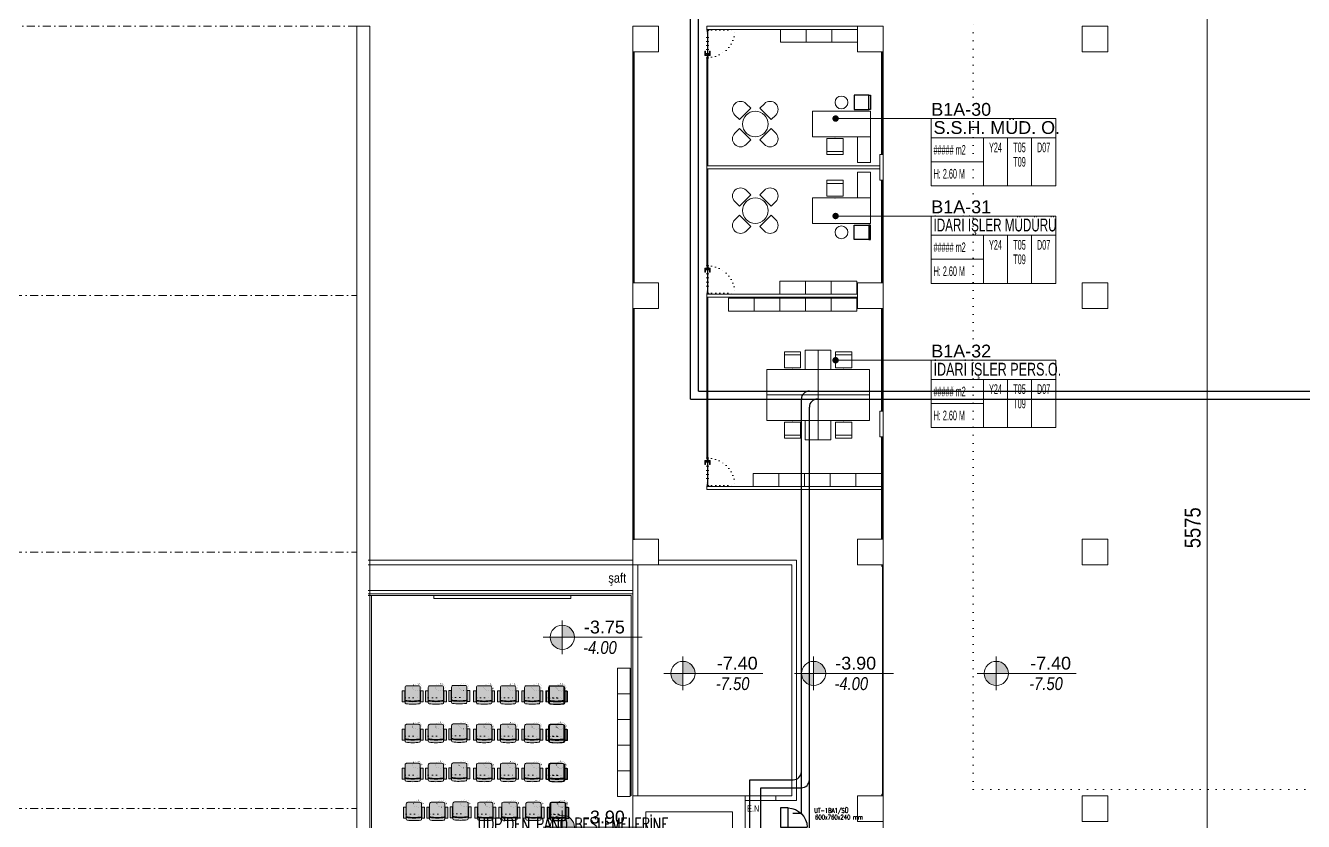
# Model space of a CAD drawing. Header units: metres. Extents: x -17822 to 152406, y -4219 to 19791.
# Drawn here: x 82967 to 86950, y 3200 to 5682 of the extents above; entities that cross this region are included whole.
import ezdxf
from ezdxf.enums import TextEntityAlignment as Align

# ---------------------------------------------------------------- set-up
doc = ezdxf.new("R2010")
doc.units = ezdxf.units.M
doc.header["$LTSCALE"] = 100
doc.header["$MEASUREMENT"] = 0
for name, pattern in [('DASHDOT', [1, 0.5, -0.25, 0, -0.25]), ('DASHDOT2', [0.5, 0.25, -0.125, 0, -0.125]), ('DOT2', [0.125, 0, -0.125]), ('DOT5', [0.75, 0, -0.75])]:
    doc.linetypes.add(name, pattern=pattern)
doc.layers.get('0').update_dxf_attribs({"color": 9, "lineweight": 9})
for name, color, linetype, lineweight in [('0 @ 1', 9, 'Continuous', 9), ('00', 9, 'Continuous', 9), ('01', 9, 'Continuous', 9), ('05', 9, 'Continuous', 9), ('05S', 9, 'Continuous', 9), ('06C', 9, 'Continuous', 9), ('06D', 9, 'Continuous', 9), ('07K', 9, 'Continuous', 9), ('10', 9, 'Continuous', 9), ('11', 9, 'Continuous', 9), ('15', 9, 'Continuous', 9), ('20', 9, 'DOT2', 9), ('21', 9, 'Continuous', 9), ('21_mahal200', 9, 'Continuous', 9), ('24', 9, 'DASHDOT2', 9), ('25', 9, 'Continuous', 9), ('E-AYDINLATMA VE PRİZ PANOSU', 7, 'Continuous', 30), ('E-KABLO', 7, 'Continuous', 30), ('E-UPS PANOSU', 7, 'Continuous', 30), ('E-YAZI', 7, 'Continuous', 30)]:
    doc.layers.add(name, color=color, linetype=linetype, lineweight=lineweight)
doc.styles.add('Arial', font='arial.ttf', dxfattribs={"height": 2.5})
doc.styles.add('E-YAZI', font='txttw.shx')
doc.styles.add('MuuM_TEXT-ITALIC', font='ARIALNI.TTF')
doc.styles.add('MuuM_TEXT-STANDART', font='ARIALN.TTF')
doc.dimstyles.new('MuuM_DIM200', dxfattribs={"dimscale": 20, "dimtxt": 2, "dimasz": 1, "dimexe": 1, "dimexo": 1, "dimgap": 1, "dimtad": 1, "dimdec": 1, "dimrnd": 0.5, "dimdsep": 46, "dimtxsty": 'MuuM_TEXT-STANDART', "dimblk": 'ARCHTICK', "dimcen": 0, "dimdle": 0.15, "dimclrd": 256, "dimclre": 256, "dimclrt": 256, "dimadec": 0, "dimazin": 0, "dimtfac": 5, "dimtdec": 1, "dimtix": 1, "dimtmove": 2, "dimatfit": 3, "dimldrblk": 'DOT', "dimfxl": 3, "dimfxlon": 1, "dimtolj": 1, "dimlwd": -1, "dimlwe": -1, "dimarcsym": 0})
pattern_1 = [(225, (-604.72494, -2171.82614), (-0.0883883476, 0.0883883476), []), (135, (-604.72494, -2171.82614), (0.0883883476, 0.0883883476), [])]

# ---------------------------------------------------------------- blocks, each defined once
blk = doc.blocks.new('E-600X240')
at = {"layer": 'E-UPS PANOSU', "color": 3}
blk.add_line((-30, 24), (-30, 84), dxfattribs=at)
at = {"layer": 'E-UPS PANOSU', "color": 4}
blk.add_lwpolyline([(-30, 24), (30, 24), (30, 0), (-30, 0)], close=True, dxfattribs=at)
at = {"layer": 'E-UPS PANOSU', "color": 3}
blk.add_arc((-33.6, 20.4), 63.7, 3.2638, 86.7362, dxfattribs=at)
blk = doc.blocks.new('p-kolon_80x80')
blk.add_lwpolyline([(-40, -40), (40, -40), (40, 40), (-40, 40)], close=True)
blk = doc.blocks.new('1.Bod.Ara.Sitatik Elk')
at = {"layer": '01'}
blk.add_lwpolyline([(40, -8750), (0, -8750), (0, -2950), (40, -2950), (40, -8710), (40, -8710)], close=True, dxfattribs=at)
blk.add_lwpolyline([(900, -5950), (900, -5950), (900, -5950), (900, -5400), (1170, -5400), (1170, -5950), (1170, -5950), (1170, -5950), (1210, -5950), (1210, -5350), (860, -5350), (860, -5950), (900, -5950)], dxfattribs=at)
for p in [(900, -2990), (1600, -2990), (2300, -2990), (900, -3790), (1600, -3790), (2300, -3790), (900, -4590), (1600, -4590), (2300, -4590), (1600, -5390), (2300, -5390)]:
    blk.add_blockref('p-kolon_80x80', p, dxfattribs=at)
blk = doc.blocks.new('prf-10x10')
blk.add_lwpolyline([(-5, -5), (5, -5), (5, 5), (-5, 5)], close=True)
at = {"color": 255}
blk.add_solid([(-5, -5), (5, -5), (-5, 5), (5, 5)], dxfattribs=at)
at = {"layer": '10'}
blk.add_point((0, 0), dxfattribs=at)
blk = doc.blocks.new('p-dog-ser-315')
at = {"layer": '06D'}
for points in [[(-5, 315), (-5, 0)], [(0, 315), (0, 0)]]:
    blk.add_lwpolyline(points, dxfattribs=at)
at = {"layer": '15'}
blk.add_lwpolyline([(-2.5, 315), (-2.5, 0)], dxfattribs=at)
at = {"layer": '10', "xscale": -0.5, "yscale": 0.5, "rotation": 270}
for p in [(-2.5, 317.5), (-2.5, 160), (-2.5, 2.5)]:
    blk.add_blockref('prf-10x10', p, dxfattribs=at)
blk = doc.blocks.new('_ArchTick')
at = {"color": 0, "linetype": 'ByBlock', "const_width": 0.15}
blk.add_lwpolyline([(-0.5, -0.5), (0.5, 0.5)], dxfattribs=at)
blk = doc.blocks.new('_Dot')
at = {"color": 0, "linetype": 'ByBlock', "lineweight": -2}
blk.add_line((-0.5, 0), (-1, 0), dxfattribs=at)
at = {"color": 0, "linetype": 'ByBlock', "const_width": 0.5}
blk.add_lwpolyline([(-0.25, 0, 1), (0.25, 0, 1)], format="xyb", close=True, dxfattribs=at)
blk = doc.blocks.new('0_roomno2')
blk.add_lwpolyline([(19.38, -10.5), (0, -10.5), (0, 0), (19.38, 0)], close=True)
for points in [[(0, -3), (19.38, -3)], [(8.12, -3), (8.12, -10.5)], [(11.88, -3), (11.88, -10.5)], [(15.62, -3), (15.62, -10.5)], [(0, -6.75), (8.12, -6.75)]]:
    blk.add_lwpolyline(points)
at = {"style": 'MuuM_TEXT-STANDART', "width": 0.6}
blk.add_text('H:', height=1.5, dxfattribs=at).set_placement((0.35, -8.61), align=Align.MIDDLE_LEFT)
at = {"style": 'Arial'}
blk.add_attdef('ODANO', (0, 1.17), '', height=2, dxfattribs=at)
blk.add_attdef('MEKANADI', text='', height=2, dxfattribs=at).set_placement((0.35, -3), align=Align.BOTTOM_LEFT)
at = {"style": 'MuuM_TEXT-STANDART', "width": 0.6}
for tag, p in [('YER01', (10, -4.5)), ('TAVAN01', (13.75, -4.5)), ('DUVAR01', (17.5, -4.5)), ('YER02', (10, -6.75)), ('TAVAN02', (13.75, -6.75)), ('DUVAR02', (17.5, -6.75)), ('YER03', (10, -9)), ('TAVAN03', (13.75, -9)), ('DUVAR03', (17.5, -9))]:
    blk.add_attdef(tag, text='', height=1.5, dxfattribs=at).set_placement(p, align=Align.MIDDLE_CENTER)
for tag, p in [('M2', (0.35, -4.88)), ('TEMIZTAVANYUKSEKLIGI', (1.8, -8.61))]:
    blk.add_attdef(tag, text='', height=1.5, dxfattribs=at).set_placement(p, align=Align.MIDDLE_LEFT)
blk = doc.blocks.new('m-vw-sandalye-02')
at = {"lineweight": -3, "ltscale": 0.5}
for points in [[(-22.5, 0), (-22.5, -5), (22.5, -5), (22.5, 0)], [(-22.5, -5), (22.5, -5), (22.5, -50), (-22.5, -50)]]:
    blk.add_lwpolyline(points, close=True, dxfattribs=at)
blk = doc.blocks.new('p-sandalye-03')
for points in [[(-5, -25.1), (-5, 24.9), (-55, 24.9), (-55, -25.1), (-5, -25.1)], [(-55, 24.9), (-45, 24.9), (-45, -25.1), (-55, -25.1)]]:
    blk.add_lwpolyline(points)
blk.add_point((0, -0.1))
blk = doc.blocks.new('p-ofis modülü-02-s')
blk.add_lwpolyline([(-182, -2), (-102, -2), (-102, -182), (-182, -182)], close=True)
blk.add_lwpolyline([(-102, -2), (-102, -42), (-22, -42), (-22, -2), (-102, -2)])
at = {"xscale": -0.9999999999999998, "rotation": 359.9999999981877}
blk.add_blockref('p-sandalye-03', (-102, -112), dxfattribs=at)
blk = doc.blocks.new('gr-p-birim')
blk.add_lwpolyline([(-0.5, -0.5), (0.5, -0.5), (0.5, 0.5), (-0.5, 0.5)], close=True)
blk = doc.blocks.new('p-sandalye-01')
blk.add_lwpolyline([(-5, -25), (-5, -25), (-25, -25, -1), (-25, 25), (-5, 25), (-5, 25)], format="xyb", close=True)
blk.add_point((0, 0.1))
blk = doc.blocks.new('p-masa-yuvarlak-4lü')
blk.add_circle((0.1, 0.1), 39.9)
at = {"rotation": 270}
blk.add_blockref('p-sandalye-01', (0, 40), dxfattribs=at)
blk.add_blockref('p-sandalye-01', (-40, 0))
at = {"xscale": -1}
blk.add_blockref('p-sandalye-01', (40, 0), dxfattribs=at)
at = {"xscale": -1, "rotation": 270}
blk.add_blockref('p-sandalye-01', (0, -40), dxfattribs=at)
blk = doc.blocks.new('p-sehpa')
at = {"layer": '05'}
blk.add_circle((0, 0), 20, dxfattribs=at)
blk = doc.blocks.new('*D424')
at = {"layer": '25', "transparency": 16777216}
for p, q in [((2705.9, -2240), (2630, -2240)), ((2650, -7818), (2650, -2237)), ((2705.9, -7815), (2630, -7815))]:
    blk.add_line(p, q, dxfattribs=at)
at = {"layer": '25', "transparency": 16777216, "xscale": 20, "yscale": 20, "zscale": 20}
for p, rotation in [((2650, -2240), 90), ((2650, -7815), 270)]:
    blk.add_blockref('_ArchTick', p, dxfattribs=dict(at, rotation=rotation))
at = {"layer": '25', "transparency": 16777216, "insert": (2604.5, -4514.1), "char_height": 50, "attachment_point": 5, "rotation": 90, "style": 'MuuM_TEXT-STANDART'}
blk.add_mtext('\\A1;5575', dxfattribs=at)
blk = doc.blocks.new('0_elevationtarget-p-bk')
h = blk.add_hatch(color=250)
h.paths.add_polyline_path([(1.88, 0, 0.414214), (0, 1.88), (0, 0)])
h.paths.add_polyline_path([(0, 0), (-1.88, 0, 0.414214), (0, -1.88)])
blk.add_line((0, -2.62), (0, 2.62))
blk.add_lwpolyline([(12.45, 0), (-3, 0)])
blk.add_circle((0, 0), 1.88)
at = {"style": 'Arial'}
blk.add_attdef('BITMISKOT', text='', height=2, dxfattribs=at).set_placement((4.5, 0), align=Align.BOTTOM_LEFT)
at = {"style": 'MuuM_TEXT-ITALIC'}
blk.add_attdef('FINISHINGFLOORLEVEL', text='', height=2, dxfattribs=at).set_placement((4.5, -0.59), align=Align.TOP_LEFT)
blk = doc.blocks.new('m-calisma unitesi 02')
at = {"ltscale": 0.5}
blk.add_lwpolyline([(-160, 140), (-160, 80), (-120, 80), (-120, 140)], close=True, dxfattribs=at)
blk.add_lwpolyline([(0, 80), (0, 0), (-160, 0), (-160, 80)], close=True)
at = {"linetype": 'DOT5'}
blk.add_lwpolyline([(-160, 80), (-160, 80)], dxfattribs=at)
at = {"rotation": 270}
blk.add_blockref('p-sandalye-03', (-80, 80), dxfattribs=at)
blk = doc.blocks.new('g-kapı kolu-p')
at = {"layer": '05S'}
h = blk.add_hatch(color=256, dxfattribs=at)
h.paths.add_polyline_path([(-1, 8.2), (11.8, 8.2), (11.8, 6.3), (0.9, 6.3), (0.9, 2.4), (-1, 2.4)])
h.paths.add_polyline_path([(-2.7, 2.4), (2.7, 2.4), (2.7, 1.5), (-2.7, 1.5)])
h.paths.add_polyline_path([(-5, 1.5), (5, 1.5), (5, 0.5), (-5, 0.5)])
h.paths.add_polyline_path([(-5, -0.5), (5, -0.5), (5, -1.5), (-5, -1.5)])
h.paths.add_polyline_path([(-2.7, -1.5), (2.7, -1.5), (2.7, -2.4), (-2.7, -2.4)])
h.paths.add_polyline_path([(-1, -2.4), (0.9, -2.4), (0.9, -6.3), (11.8, -6.3), (11.8, -8.2), (-1, -8.2)])
for points in [[(-5, 0.5), (5, 0.5), (5, 1.5), (-5, 1.5)], [(-2.7, 1.5), (2.7, 1.5), (2.7, 2.4), (-2.7, 2.4)], [(-5, -1.5), (5, -1.5), (5, -0.5), (-5, -0.5)], [(-2.7, -1.5), (2.7, -1.5), (2.7, -2.4), (-2.7, -2.4)]]:
    blk.add_lwpolyline(points, close=True)
for points in [[(11.8, 8.2), (-1, 8.2), (-1, 2.4), (0.9, 2.4), (0.9, 6.3), (11.8, 6.3), (11.8, 8.2)], [(11.8, -8.2), (-1, -8.2), (-1, -2.4), (0.9, -2.4), (0.9, -6.3), (11.8, -6.3), (11.8, -8.2)]]:
    blk.add_lwpolyline(points)
blk = doc.blocks.new('k-cambölme-kapı-p')
at = {"layer": '10'}
h = blk.add_hatch(dxfattribs=at)
h.set_pattern_fill('NET', color=256, angle=135, style=0)
h.set_pattern_definition([(135, (3753.7029, 560.85184), (-0.0883883476, -0.0883883476), []), (225, (3753.7029, 560.85184), (0.0883883476, -0.0883883476), [])])
h.paths.add_polyline_path([(2.1, -0.1), (2.1, 0), (2.1, 0), (2, 0.1), (2, 0.1), (2, 0.1), (2, 0.1), (2, -0.3), (1.9, -0.3), (1.9, -0.4), (1.9, -0.5), (1.7, -0.5), (1.8, -0.3), (1.7, -0.3), (1.5, -0.5), (1.4, -0.5), (1.6, -0.3), (1.6, -0.3), (1.5, -0.3), (1.3, -0.4), (1.3, -0.4), (1.3, -0.5), (1.3, -0.5), (1.3, -0.6), (1.3, -0.3), (1.3, -0.3), (1.2, -0.3), (1.2, -0.5), (1.2, -0.6), (1.2, -0.6), (1.3, -0.6), (3.5, -0.6), (3.5, -0.6), (3.4, -0.4), (3.4, -0.3), (3.4, -0.2), (3.4, -0.2), (3.4, -0.2), (2.7, -0.2), (2.7, -0.2), (2.9, -0.2, -1), (2.9, -0.2)])
h.paths.add_polyline_path([(2, -0.2), (2.1, -0.2), (2.1, -0.2), (2.1, -0.2), (2.1, -0.3), (2.9, -0.3), (2.9, -0.3), (2.6, -0.3), (2.5, -0.3), (2.5, -0.3), (2.5, -0.3), (2.5, -0.3), (2.5, -0.3), (2.4, -0.3), (2.4, -0.3), (2.1, -0.3), (2, -0.1), (2, -0.1), (2, -0.1)], flags=16)
h.paths.add_polyline_path([(2.4, -0.3), (2.5, -0.5), (2.1, -0.5), (2.1, -0.3)], flags=16)
h.paths.add_polyline_path([(2.6, -0.3), (2.9, -0.3), (2.9, -0.3), (3.3, -0.3, 0.166992), (3.3, -0.5), (2.7, -0.5), (2.6, -0.4)], flags=16)
h.paths.add_polyline_path([(3, -0.2), (3, -0.2), (3.3, -0.2, 0.10606), (3.3, -0.3), (3, -0.3)], flags=16)
h = blk.add_hatch(dxfattribs=at)
h.set_pattern_fill('NET', color=256, angle=135, style=0)
h.set_pattern_definition([(45, (474.94443, 2280.71206), (0.0883883476, -0.0883883476), []), (315, (474.94443, 2280.71206), (-0.0883883476, -0.0883883476), [])])
h.paths.add_polyline_path([(87.3, -0.2), (87.3, -0.2), (87.1, -0.2, 1), (87.1, -0.2), (87.9, -0.2), (87.9, 0), (87.9, 0), (88, 0.1), (88, 0.1), (88, 0.1), (88, -0.3), (88.1, -0.3), (88.1, -0.4), (88.1, -0.5), (88.3, -0.5), (88.2, -0.3), (88.3, -0.3), (88.5, -0.5), (88.6, -0.5), (88.4, -0.3), (88.4, -0.3), (88.5, -0.3), (88.7, -0.4), (88.7, -0.4), (88.7, -0.5), (88.7, -0.5), (88.7, -0.6), (88.7, -0.3), (88.7, -0.3), (88.8, -0.3), (88.8, -0.5), (88.8, -0.6), (88.8, -0.6), (88.7, -0.6), (86.5, -0.6), (86.5, -0.6), (86.6, -0.4), (86.6, -0.3), (86.6, -0.2), (86.6, -0.2), (86.6, -0.2)])
h.paths.add_polyline_path([(87.3, -0.5), (87.4, -0.4), (87.4, -0.3), (87.1, -0.3), (87.1, -0.3), (87, -0.3), (87, -0.3), (87, -0.2), (87, -0.2), (86.7, -0.2, -0.292264), (86.7, -0.5)], flags=16)
h.paths.add_polyline_path([(87.5, -0.5), (87.6, -0.5), (87.5, -0.4)], flags=16)
h.paths.add_polyline_path([(87.6, -0.4), (87.7, -0.5), (87.9, -0.5), (87.9, -0.3), (87.6, -0.3)], flags=16)
h.paths.add_polyline_path([(87.6, -0.5), (87.7, -0.6), (87.7, -0.5)], flags=16)
for points in [[(2, -0.3), (2, 2.1), (2.1, 2.1), (2.1, 2.3, 0.414214), (1.9, 2.4), (0.1, 2.4, 0.414214), (0, 2.4), (0, -2.4, 0.414214), (0.1, -2.4), (2.1, -2.4), (2.1, -2.3), (2.1, -2.2), (2.1, -2.2), (2.1, -2.2), (2.1, -2.2), (2.1, -2.2), (2.1, -0.9)], [(88, -0.3), (88, 2.1), (87.9, 2.1), (87.9, 2.3, -0.414214), (88.1, 2.4), (89.9, 2.4, -0.414214), (90, 2.4), (90, -2.4, -0.414214), (89.9, -2.4), (87.9, -2.4), (87.9, -2.3), (87.9, -2.2), (87.9, -2.2), (87.9, -2.2), (87.9, -2.2), (87.9, -2.2), (87.9, -0.9)], [(1.5, -0.3), (1.3, -0.4), (1.3, -0.4), (1.3, -0.5), (1.3, -0.5), (1.3, -0.6), (1.3, -0.3), (1.3, -0.3), (1.2, -0.3), (1.2, -0.5), (1.2, -0.6), (1.2, -0.6), (1.3, -0.6), (3.5, -0.6), (3.5, -0.6), (3.4, -0.4), (3.4, -0.3), (3.4, -0.2), (3.4, -0.2), (3.4, -0.2), (2.7, -0.2), (2.7, -0.2), (2.9, -0.2, -1), (2.9, -0.2, -1)], [(88.5, -0.3), (88.7, -0.4), (88.7, -0.4), (88.7, -0.5), (88.7, -0.5), (88.7, -0.6), (88.7, -0.3), (88.7, -0.3), (88.8, -0.3), (88.8, -0.5), (88.8, -0.6), (88.8, -0.6), (88.7, -0.6), (86.5, -0.6), (86.5, -0.6), (86.6, -0.4), (86.6, -0.3), (86.6, -0.2), (86.6, -0.2), (86.6, -0.2), (87.3, -0.2), (87.3, -0.2), (87.1, -0.2, 1), (87.1, -0.2, 1)], [(86.7, -0.5), (87.3, -0.5), (87.4, -0.4), (87.4, -0.3), (87.1, -0.3), (87.1, -0.3), (87, -0.3), (87, -0.3), (87, -0.2), (87, -0.2), (86.7, -0.2, 1)]]:
    blk.add_lwpolyline(points, format="xyb", dxfattribs=at)
at = {"layer": '10', "linetype": 'DASHDOT', "ltscale": 0.05}
for points in [[(3.2, 3.6), (0.2, 3.6)], [(1.7, 2.1), (1.7, 4.9)], [(6.1, 1.4), (6.1, -0.5)]]:
    blk.add_lwpolyline(points, dxfattribs=at)
at = {"layer": '10'}
for points in [[(1.8, 2.3), (0.2, 2.3), (0.2, 2), (0.4, 2), (0.4, 1.9), (0.2, 1.9), (0.2, 1.2), (0.4, 1.2), (0.4, -0.4), (0.2, -0.4), (0.2, -1.2), (0.4, -1.2), (0.4, -1.4), (0.2, -1.4), (0.2, -2.2), (1.8, -2.2), (1.8, -1.7), (1.6, -1.7), (1.6, -1.6), (1.8, -1.6), (1.8, -1.4), (1.6, -1.4), (1.6, -1.2), (1.7, -1.2), (1.7, -0.8), (1.1, -0.8), (1.1, -0.1), (1.5, -0.1), (1.5, 1.9), (1.6, 2), (1.8, 2), (1.8, 2.3)], [(0.7, 3.6), (0.7, 2.4)], [(0.7, 2.3), (0.7, -0.2), (1.1, -0.2)], [(1.1, 2.4), (1.1, 2.9)], [(1.1, -0.1), (1.1, 2.3)], [(1.5, 1.9), (1.1, 1.9)], [(1.2, 1.9), (1.2, -0.1)], [(2.9, -0.2), (2.1, -0.1), (2.1, 0), (2.1, 0), (2, 0.1), (2, 0.1), (2, 0.1), (2, 0.1)], [(3.8, 0.9), (2.6, 3.2)], [(4.1, 1.3), (2.7, 4)], [(8.1, 0.9), (8.1, 1.3), (4.1, 1.3)], [(5.3, 0.9), (5.3, -0.2)], [(5.5, 1.3), (5.8, 1), (5.8, 0.9)], [(5.6, 0.9), (5.6, -0.2)], [(6.8, 1.3), (6.5, 1), (6.5, 0.9)], [(6.7, 0.9), (6.7, -0.2)], [(7, 0.9), (7, -0.2)], [(87.1, -0.2), (87.9, -0.2), (87.9, 0), (87.9, 0), (88, 0.1), (88, 0.1), (88, 0.1)], [(88.2, 2.3), (89.8, 2.3), (89.8, 2), (89.6, 2), (89.6, 1.9), (89.8, 1.9), (89.8, 1.2), (89.6, 1.2), (89.6, -0.4), (89.8, -0.4), (89.8, -1.2), (89.6, -1.2), (89.6, -1.4), (89.8, -1.4), (89.8, -2.2), (88.2, -2.2), (88.2, -1.7), (88.4, -1.7), (88.4, -1.6), (88.2, -1.6), (88.2, -1.4), (88.4, -1.4), (88.4, -1.2), (88.3, -1.2), (88.3, -0.8), (88.9, -0.8), (88.9, -0.1), (88.5, -0.1), (88.5, 1.9), (88.4, 2), (88.2, 2), (88.2, 2.3)], [(2.1, -0.9), (3.6, -0.9), (3.6, -0.6), (1.2, -0.6), (1.2, -0.3), (2, -0.3)], [(1.6, -0.3), (1.6, -0.3), (1.4, -0.5), (1.5, -0.5), (1.7, -0.3)], [(1.8, -0.3), (1.7, -0.5), (1.9, -0.5), (1.9, -0.4), (1.9, -0.3)], [(3.3, -0.5), (2.7, -0.5), (2.6, -0.4), (2.6, -0.3), (2.9, -0.3), (2.9, -0.3)], [(3.3, -0.3), (3.3, -0.3), (2.9, -0.3)], [(3, -0.3), (3, -0.2), (3, -0.2), (3.3, -0.2)], [(3, -0.3), (3.3, -0.3), (3.3, -0.3)], [(4.1, -0.2), (4.1, -0.5), (8.1, -0.5)], [(8.1, -0.5), (8.1, -0.2)], [(87.9, -0.9), (86.4, -0.9), (86.4, -0.6), (88.8, -0.6), (88.8, -0.3), (88, -0.3)], [(87.6, -0.5), (87.5, -0.4), (87.5, -0.5), (87.6, -0.5)], [(88.2, -0.3), (88.3, -0.5), (88.1, -0.5), (88.1, -0.4), (88.1, -0.3)], [(88.4, -0.3), (88.4, -0.3), (88.6, -0.5), (88.5, -0.5), (88.3, -0.3)]]:
    blk.add_lwpolyline(points, dxfattribs=at)
for points in [[(2, -0.1), (2, -0.1), (2, -0.2), (2.1, -0.2), (2.1, -0.2), (2.1, -0.2), (2.1, -0.3), (2.9, -0.3), (2.9, -0.3), (2.6, -0.3), (2.5, -0.3), (2.5, -0.3), (2.5, -0.3), (2.5, -0.3), (2.5, -0.3), (2.4, -0.3), (2.4, -0.3), (2.1, -0.3), (2, -0.1)], [(2.1, -0.5), (2.1, -0.3), (2.4, -0.3), (2.5, -0.5), (2.5, -0.5)], [(87.9, -0.5), (87.9, -0.3), (87.6, -0.3), (87.6, -0.4), (87.7, -0.5)], [(87.6, -0.5), (87.7, -0.5), (87.7, -0.6)]]:
    blk.add_lwpolyline(points, close=True, dxfattribs=at)
blk.add_circle((1.7, 3.7), 1.02, dxfattribs=at)
for centre, start, end in [((3.6, -0.4), 148.8979, 173.1144), ((3.6, -0.4), 176.143, 214.0649), ((86.4, -0.4), 325.9351, 31.1021)]:
    blk.add_arc(centre, 0.322, start, end, dxfattribs=at)
at = {"layer": '15', "linetype": 'DOT2'}
blk.add_lwpolyline([(2.5, 0.4), (2.5, 85.4)], dxfattribs=at)
at = {"layer": '15'}
blk.add_lwpolyline([(2.6, 0.9), (87.4, 0.9), (87.5, 0.8), (87.5, -0.1), (87.4, -0.2), (2.6, -0.2), (2.6, -0.2), (2.5, -0.1), (2.5, 0.8), (2.6, 0.9)], dxfattribs=at)
at = {"layer": '15', "linetype": 'DOT2'}
blk.add_arc((2.5, 0.4), 85, 0, 90, dxfattribs=at)
at = {"layer": '20'}
for p, q in [((87.9, 2.4), (2.1, 2.4)), ((87.9, 2.1), (2.1, 2.1)), ((87.9, -2.2), (2.1, -2.2)), ((87.9, -2.4), (2.1, -2.4))]:
    blk.add_line(p, q, dxfattribs=at)
at = {"layer": '06C', "xscale": -1}
blk.add_blockref('g-kapı kolu-p', (79.6, 0.4), dxfattribs=at)
blk = doc.blocks.new('p-strahle-alüminyumdoğramaprofili')
at = {"layer": '10'}
h = blk.add_hatch(dxfattribs=at)
h.set_pattern_fill('NET', color=256, angle=315, style=0)
h.set_pattern_definition(pattern_1)
h.paths.add_polyline_path([(-4.6, 2.6), (-4.7, 2.6), (-4.7, 2.8), (-4.7, 2.8), (-4.7, 2.8), (-4.7, 2.9), (-5, 2.9), (-5, 2.8), (-4.9, 2.8), (-5, 2.6), (-5.1, 2.7), (-5.2, 2.3), (-5.1, 2.3), (-5.1, 2.3), (-5, 2.5, 0.2599), (-4.9, 2.3), (-4.7, 2.3, 0.382682)])
h.paths.add_polyline_path([(-4.9, 2.5), (-4.7, 2.5, -2.16717)], flags=16)
h = blk.add_hatch(dxfattribs=at)
h.set_pattern_fill('NET', color=256, angle=315, style=0)
h.set_pattern_definition(pattern_1)
h.paths.add_polyline_path([(-4.6, 0.9), (-4.7, 0.9), (-4.7, 0.8), (-4.7, 0.7), (-4.7, 0.7), (-4.7, 0.6), (-5, 0.6), (-5, 0.7), (-4.9, 0.7), (-5, 0.9), (-5.1, 0.9), (-5.2, 1.2), (-5.1, 1.2), (-5.1, 1.2), (-5, 1, -0.2599), (-4.9, 1.2), (-4.7, 1.2, -0.382682)])
h.paths.add_polyline_path([(-4.9, 1), (-4.7, 1, 2.16717)], flags=16)
h = blk.add_hatch(dxfattribs=at)
h.set_pattern_fill('NET', color=256, angle=315, style=0)
h.set_pattern_definition([(225, (-608.45214, -2173.53612), (-0.0883883476, 0.0883883476), []), (135, (-608.45214, -2173.53612), (0.0883883476, 0.0883883476), [])])
h.paths.add_polyline_path([(-3.5, 2.3), (-3.5, 2.6), (-4.5, 2.6), (-4.5, 2.3)])
h = blk.add_hatch(dxfattribs=at)
h.set_pattern_fill('NET', color=256, angle=315, style=0)
h.set_pattern_definition([(225, (-608.45214, -2180.04526), (-0.0883883476, 0.0883883476), []), (135, (-608.45214, -2180.04526), (0.0883883476, 0.0883883476), [])])
h.paths.add_polyline_path([(-3.5, 0.9), (-3.5, 1.2), (-4.5, 1.2), (-4.5, 0.9)])
h = blk.add_hatch(dxfattribs=at)
h.set_pattern_fill('NET', color=256, angle=315, style=0)
h.set_pattern_definition([(225, (-629.50454, -2177.58922), (-0.0883883476, 0.0883883476), []), (135, (-629.50454, -2177.58922), (0.0883883476, 0.0883883476), [])])
h.paths.add_polyline_path([(0, 0.7), (0, 1.7), (-0.2, 1.7), (-0.2, 0.7)])
for points in [[(-5.1, 2.7), (-5.2, 2.3)], [(-5.1, 0.9), (-5.2, 1.2)], [(-4.9, 3.6), (-4.9, 3.2), (-4.6, 3.2), (-4.6, 2.9), (-4.5, 2.9), (-4.6, 2.6), (-4.7, 2.6), (-4.7, 2.8), (-4.7, 2.8), (-4.7, 2.8), (-4.7, 3), (-5, 3), (-5, 2.8), (-4.9, 2.8), (-5, 2.6), (-5.1, 2.7), (-5.1, 3.8), (-0.1, 3.8)], [(-5, 2.5), (-5.1, 2.3), (-5.1, 2.3)], [(-5, 1), (-5.1, 1.2), (-5.1, 1.2)], [(-4.7, 2.9), (-5, 2.9)], [(-4.7, 0.6), (-5, 0.6)], [(-2.8, 0.2), (-2.7, 0.2), (-2.7, 0), (-4.9, 0), (-4.9, 0.2), (-4.6, 0.2), (-4.6, 0.7), (-2.7, 0.7)], [(-4.5, 2.9), (-4.5, 2.9), (-4.5, 2.3)], [(-4.5, 0.9), (-4.5, 0.9), (-4.5, 1.3)], [(-3.5, 2.3), (-3.5, 2.6)], [(-3.5, 1.3), (-3.5, 0.9)], [(-2.1, 0.9), (-2.1, 2.6)], [(-0.2, 0.7), (0, 0.7), (0, 1.7)], [(-0.2, 1.7), (0, 1.7)]]:
    blk.add_lwpolyline(points, dxfattribs=at)
for points in [[(-0.2, 2.7), (-0.2, 2.2), (0, 2.2), (0, 2.1), (-0.2, 2.1), (-0.2, 0.4), (0, 0.4), (0, 0), (-0.1, 0), (-0.1, -0.2), (-5.1, -0.2), (-5.1, 0.9), (-5, 0.9), (-4.9, 0.7), (-5, 0.7), (-5, 0.3), (-4.7, 0.3), (-4.7, 0.9), (-4.6, 0.9), (-4.5, 0.9), (-1.3, 0.9), (-1.2, 1.2), (-0.9, 1.2), (-0.9, 0.6), (-0.6, 0.6), (-0.6, 2.7)], [(-2, 0.8), (-1.4, 0.8), (-1.4, 0.1), (-1.3, 0), (-1.3, 0), (-2.1, 0), (-2.1, 0.1), (-2, 0.2)]]:
    blk.add_lwpolyline(points, close=True, dxfattribs=at)
for points in [[(-0.6, 3.3), (-0.6, 3.6), (-4.9, 3.6), (-4.9, 3.6, 0.561743), (-5, 3.7, 0.595966), (-4.9, 3.6, -2.204878)], [(-4.7, 2.5), (-4.9, 2.5, 1)], [(-4.7, 1), (-4.9, 1, -1)], [(-4.6, 2.9), (-4.5, 3.4, -0.833203), (-4.2, 3.4, -0.447088)], [(-4.5, 2.6), (-1.2, 2.6, -0.414214), (-0.9, 2.2), (-0.9, 1.2)], [(-4.2, 3.4), (-4.2, 3, 0.414214), (-4.1, 2.9), (-0.8, 2.9), (-0.8, 3.6)], [(-2.7, 0.7), (-2.7, 0.3), (-2.8, 0.3, 1), (-2.8, 0.2, -1)], [(-0.1, 3.8), (-0.1, 3.6), (-0.5, 3.6), (-0.5, 3.1, -1), (-0.7, 3.1)], [(-0.7, 3.1, -0.305404), (-0.6, 3.3, -5.773092)]]:
    blk.add_lwpolyline(points, format="xyb", dxfattribs=at)
for centre, radius, start, end in [((-4.7, 2.5), 0.253, 168.6676, 234.1258), ((-4.7, 1.1), 0.253, 125.8742, 191.3324), ((-4.8, 2.4), 0.125, 139.5402, 40.4598), ((-4.8, 1.1), 0.125, 319.5402, 220.4598), ((-4.8, 2.5), 0.273, 305.9738, 36.4289), ((-4.8, 1), 0.273, 323.5711, 54.0262)]:
    blk.add_arc(centre, radius, start, end, dxfattribs=at)
blk = doc.blocks.new('*U429')
at = {"layer": '06D'}
for points in [[(5, 4), (495, 4)], [(5, 0), (495, 0)]]:
    blk.add_lwpolyline(points, dxfattribs=at)
at = {"layer": '15'}
for points in [[(2, 2.5), (498, 2.5)], [(498, 1.5), (2, 1.5)]]:
    blk.add_lwpolyline(points, dxfattribs=at)
at = {"layer": '0 @ 1', "linetype": 'Continuous', "xscale": -1}
blk.add_blockref('p-strahle-alüminyumdoğramaprofili', (-0.1, 0.2), dxfattribs=at)
at = {"layer": '0 @ 1', "linetype": 'Continuous'}
blk.add_blockref('p-strahle-alüminyumdoğramaprofili', (500.1, 0.2), dxfattribs=at)
blk = doc.blocks.new('*U430')
at = {"layer": '06D'}
for points in [[(5, 4), (295.1, 4)], [(5, 0), (295.1, 0)]]:
    blk.add_lwpolyline(points, dxfattribs=at)
at = {"layer": '15'}
for points in [[(2, 2.5), (298.1, 2.5)], [(298.1, 1.5), (2, 1.5)]]:
    blk.add_lwpolyline(points, dxfattribs=at)
at = {"layer": '0 @ 1', "linetype": 'Continuous', "xscale": -1}
blk.add_blockref('p-strahle-alüminyumdoğramaprofili', (-0.1, 0.2), dxfattribs=at)
at = {"layer": '0 @ 1', "linetype": 'Continuous'}
blk.add_blockref('p-strahle-alüminyumdoğramaprofili', (300.2, 0.2), dxfattribs=at)
blk = doc.blocks.new('*U431')
at = {"layer": '06D'}
for points in [[(5, 4), (330.1, 4)], [(5, 0), (330.1, 0)]]:
    blk.add_lwpolyline(points, dxfattribs=at)
at = {"layer": '15'}
for points in [[(2, 2.5), (333.1, 2.5)], [(333.1, 1.5), (2, 1.5)]]:
    blk.add_lwpolyline(points, dxfattribs=at)
at = {"layer": '0 @ 1', "linetype": 'Continuous', "xscale": -1}
blk.add_blockref('p-strahle-alüminyumdoğramaprofili', (-0.1, 0.2), dxfattribs=at)
at = {"layer": '0 @ 1', "linetype": 'Continuous'}
blk.add_blockref('p-strahle-alüminyumdoğramaprofili', (335.2, 0.2), dxfattribs=at)
blk = doc.blocks.new('p-koltuk-konferans-01')
at = {"layer": '05S'}
h = blk.add_hatch(color=256, dxfattribs=at)
h.paths.add_polyline_path([(23.8, -9.9), (23.8, -4.5, 0.372189), (21.2, -1.5, 0.073811), (-21.2, -1.6, 0.371171), (-23.7, -4.6), (-23.7, -9.9, -0.080751)])
h.paths.add_polyline_path([(23.8, -12.1), (23.8, -9.9, 0.080751), (-23.7, -9.9), (-23.7, -12.1, -0.087744)])
h.paths.add_polyline_path([(-23.7, -12.1), (-23.7, -52.5, 0.414214), (-18.7, -57.5), (18.8, -57.5, 0.414214), (23.8, -52.5), (23.8, -12.1, 0.087744)])
h.paths.add_polyline_path([(23.8, -37), (24.8, -37), (24.8, -12.1), (23.8, -12.1)])
h.paths.add_polyline_path([(24.8, -42), (32.8, -42), (32.8, -8), (24.8, -8)])
h.paths.add_polyline_path([(-23.7, -12.1), (-24.7, -12.1), (-24.7, -37), (-23.7, -37)])
h.paths.add_polyline_path([(-24.7, -8), (-32.7, -8), (-32.7, -42), (-24.7, -42)])
for p, q in [((-23.7, -9.9), (-23.7, -4.6)), ((23.8, -9.9), (23.8, -4.5))]:
    blk.add_line(p, q)
for points in [[(-24.7, -8), (-24.7, -42), (-32.7, -42), (-32.7, -8)], [(32.8, -8), (32.8, -42), (24.8, -42), (24.8, -8)]]:
    blk.add_lwpolyline(points, close=True)
for points in [[(-23.7, -9.9), (-23.7, -12.1), (-24.7, -12.1)], [(-24.7, -37), (-23.7, -37)], [(23.8, -9.9), (23.8, -12.1), (24.8, -12.1)], [(24.8, -37), (23.8, -37)]]:
    blk.add_lwpolyline(points)
blk.add_lwpolyline([(23.8, -12.1), (23.8, -52.5, -0.414214), (18.8, -57.5), (-18.7, -57.5, -0.414214), (-23.7, -52.5), (-23.7, -12.1, -0.087744)], format="xyb", close=True)
at = {"linetype": 'DOT2'}
for points in [[(22.1, -11.7, -0.370904), (23.8, -13.7), (23.8, -20), (-23.7, -20), (-23.7, -13.7, -0.370904), (-22, -11.7, -0.078599)], [(1.3, -53, 0.129253), (0.2, -49, 0.10637), (-3.1, -45.2, 0.084664), (-7.8, -42.9, 0.073859), (-13.7, -42, 0.073859), (-19.7, -42.9, 0.084664), (-24.3, -45.2, 0.10637), (-27.7, -49, 0.129253), (-28.7, -53, 0.129253), (-27.7, -57, 0.10637), (-24.3, -60.8, 0.084664), (-19.7, -63.1, 0.073859), (-13.7, -64, 0.073859), (-7.8, -63.1, 0.084664), (-3.1, -60.8, 0.10637), (0.2, -57, 0.129253)]]:
    blk.add_lwpolyline(points, format="xyb", close=True, dxfattribs=at)
blk.add_lwpolyline([(-28.7, -53), (-28.7, -42)], dxfattribs=at)
for centre, radius, start, end in [((0.3, -144.3), 144.3, 81.6597, 98.5453), ((-20.7, -4.6), 3, 98.5453, 180), ((0, -156), 148, 80.7666, 99.2334), ((20.8, -4.5), 3, 0, 81.6597)]:
    blk.add_arc(centre, radius, start, end)
blk = doc.blocks.new('p-akslar_yeni')
at = {"layer": '24'}
for points in [[(1488.5, -2995), (1528.5, -2995), (1528.5, -2895), (6415, -2895)], [(1488.5, -3735), (6415, -3735)], [(1488.5, -4535), (6415, -4535)], [(1488.5, -5335), (6415, -5335)]]:
    blk.add_lwpolyline(points, dxfattribs=at)
blk = doc.blocks.new('1.Bod.Ara.Mimari Elk')
blk.add_lwpolyline([(239.93, -4725.54), (666.51, -4725.54), (666.51, -4734.42), (239.93, -4734.42)], close=True)
at = {"layer": '00'}
for p, q in [((860, -4615), (35, -4615)), ((860, -4630), (35, -4630)), ((860, -5350), (860, -4630)), ((875, -5350), (875, -4630)), ((860, -4710), (35, -4710)), ((860, -4720), (35, -4720)), ((1640, -6310), (1640, -5430))]:
    blk.add_line(p, q, dxfattribs=at)
at = {"layer": '00', "color": 2}
for p, q in [((855, -4725), (35, -4725)), ((45, -5695), (45, -4725)), ((855, -5350), (855, -4725))]:
    blk.add_line(p, q, dxfattribs=at)
at = {"layer": '00'}
for points in [[(1305, -5365), (1370, -5365), (1370, -4615), (940, -4615)], [(1305, -5350), (1355, -5350), (1355, -4630), (940, -4630)]]:
    blk.add_lwpolyline(points, dxfattribs=at)
blk.add_lwpolyline([(1210, -5350), (1305, -5350), (1305, -5365), (1210, -5365)], close=True, dxfattribs=at)
at = {"layer": '06D'}
for points in [[(860, -3034.96), (860, -3744.92)], [(864, -3034.96), (864, -3744.91)], [(860, -4545.45), (860, -3834.96)], [(864, -4545.45), (864, -3834.98)], [(1640, -4630), (1640, -5350)], [(1640, -5345.04), (1640, -4634.56)]]:
    blk.add_lwpolyline(points, dxfattribs=at)
at = {"layer": '11'}
for points in [[(1090, -2950), (1560, -2950), (1560, -2960), (1090, -2960)], [(1630, -3395), (1090, -3395), (1090, -3385), (1630, -3385)], [(1630, -3430), (1640, -3430), (1640, -3350), (1630, -3350)], [(1090, -3785), (1560, -3785), (1560, -3795), (1090, -3795)], [(1630, -4230), (1640, -4230), (1640, -4150), (1630, -4150)]]:
    blk.add_lwpolyline(points, close=True, dxfattribs=at)
at = {"layer": '11', "color": 5}
blk.add_lwpolyline([(1090, -4385), (1635, -4385), (1635, -4395), (1090, -4395)], close=True, dxfattribs=at)
at = {"layer": '15'}
for points in [[(861.5, -3031.97), (861.5, -3747.92)], [(862.5, -3747.92), (862.5, -3031.97)], [(861.5, -4548.44), (861.5, -3831.97)], [(862.5, -3831.97), (862.5, -4548.44)], [(1637.5, -5348.03), (1637.5, -4631.56)], [(1637.5, -5255), (1637.5, -4631.97)], [(1638.5, -4631.56), (1638.5, -5348.03)]]:
    blk.add_lwpolyline(points, dxfattribs=at)
at = {"layer": '20', "ltscale": 2}
for p, q in [((1920, -5330), (1920, -2930)), ((4460, -5330), (1920, -5330))]:
    blk.add_line(p, q, dxfattribs=at)
at = {"linetype": 'Continuous', "xscale": -1, "rotation": 89.99999999999993}
blk.add_blockref('*U431', (1094, -3050.01), dxfattribs=at)
for p in [(1640, -3350), (1640, -3750), (1640, -4150), (1640, -4550)]:
    blk.add_blockref('p-dog-ser-315', p)
at = {"linetype": 'Continuous', "rotation": 90.00000000000001}
for name, p in [('*U430', (1094, -3695.07)), ('*U429', (1094, -4294.99))]:
    blk.add_blockref(name, p, dxfattribs=at)
at = {"layer": '0 @ 1', "linetype": 'Continuous'}
for p, rotation in [((863.76, -3029.89), 90), ((863.76, -3829.89), 90.00000000000001), ((1639.76, -4630), 90.00000000000001)]:
    blk.add_blockref('p-strahle-alüminyumdoğramaprofili', p, dxfattribs=dict(at, rotation=rotation))
at = {"layer": '0 @ 1', "linetype": 'Continuous', "extrusion": (0, 0, -1), "zscale": -1, "rotation": 270}
blk.add_blockref('p-strahle-alüminyumdoğramaprofili', (-863.76, -3365.21), dxfattribs=at)
at = {"layer": '0 @ 1', "linetype": 'Continuous', "xscale": -1, "rotation": 90}
for p in [(863.76, -3750.11), (863.76, -4550.53), (1639.76, -5350.11)]:
    blk.add_blockref('p-strahle-alüminyumdoğramaprofili', p, dxfattribs=at)
at = {"layer": '05', "yscale": 80}
for p, xscale, rotation in [((1360, -2980), -40, 90), ((1440, -2980), -40, 90), ((1520, -2980), -40, 90), ((1357.52, -3765), -40, 90), ((1437.52, -3765), -40, 90), ((1517.52, -3765), -40, 90), ((1197.52, -3818.43), -40, 90), ((1277.52, -3818.43), -40, 90), ((1357.52, -3818.43), -40, 90), ((1437.52, -3818.43), -40, 90), ((1517.52, -3818.43), -40, 90), ((1275, -4365), -40, 90), ((1355, -4365), -40, 90), ((1435, -4365), -40, 90), ((1515, -4365), -40, 90), ((1595, -4365), -40, 90), ((831.61, -4992.35), 40, 180), ((831.61, -5072.35), 40, 180), ((831.61, -5152.35), 40, 180), ((831.61, -5232.35), 40, 180), ((831.61, -5312.35), 40, 180)]:
    blk.add_blockref('gr-p-birim', p, dxfattribs=dict(at, xscale=xscale, rotation=rotation))
at = {"layer": '05', "color": 1, "xscale": -1, "rotation": 315}
for p in [(1241.46, -3255), (1241.46, -3525)]:
    blk.add_blockref('p-masa-yuvarlak-4lü', p, dxfattribs=at)
at = {"layer": '05', "xscale": -1}
for name, p in [('p-sehpa', (1510, -3187.5)), ('m-calisma unitesi 02', (1276.95, -4099.88))]:
    blk.add_blockref(name, p, dxfattribs=at)
at = {"layer": '05', "extrusion": (0, 0, -1), "zscale": -1}
for name, p, rotation in [('m-vw-sandalye-02', (-1600, -3187.5), 90), ('p-ofis modülü-02-s', (-1602, -3383), 90.00000000000001)]:
    blk.add_blockref(name, p, dxfattribs=dict(at, rotation=rotation))
at = {"layer": '05', "extrusion": (0, 0, -1), "xscale": -1, "zscale": -1, "rotation": 90}
for name, p in [('p-ofis modülü-02-s', (-1602, -3397)), ('m-vw-sandalye-02', (-1600, -3592.5))]:
    blk.add_blockref(name, p, dxfattribs=at)
at = {"layer": '05', "rotation": 180}
for name, p in [('p-sehpa', (1510, -3592.5)), ('m-calisma unitesi 02', (1276.95, -4099.88)), ('p-koltuk-konferans-01', (173.76, -5064.39)), ('p-koltuk-konferans-01', (246.32, -5064.39)), ('p-koltuk-konferans-01', (318.88, -5063.42)), ('p-koltuk-konferans-01', (396.32, -5064.39)), ('p-koltuk-konferans-01', (471.32, -5064.39)), ('p-koltuk-konferans-01', (546.32, -5064.39)), ('p-koltuk-konferans-01', (621.32, -5064.39)), ('p-koltuk-konferans-01', (623.76, -5065.36)), ('p-koltuk-konferans-01', (173.76, -5184.39)), ('p-koltuk-konferans-01', (246.32, -5184.39)), ('p-koltuk-konferans-01', (318.88, -5183.42)), ('p-koltuk-konferans-01', (396.32, -5184.39)), ('p-koltuk-konferans-01', (471.32, -5184.39)), ('p-koltuk-konferans-01', (546.32, -5184.39)), ('p-koltuk-konferans-01', (621.32, -5184.39)), ('p-koltuk-konferans-01', (623.76, -5185.36)), ('p-koltuk-konferans-01', (173.76, -5305.94)), ('p-koltuk-konferans-01', (246.32, -5305.94)), ('p-koltuk-konferans-01', (318.88, -5304.96)), ('p-koltuk-konferans-01', (396.32, -5305.94)), ('p-koltuk-konferans-01', (471.32, -5305.94)), ('p-koltuk-konferans-01', (546.32, -5305.94)), ('p-koltuk-konferans-01', (621.32, -5305.94)), ('p-koltuk-konferans-01', (623.76, -5306.91)), ('p-koltuk-konferans-01', (177.76, -5427.49)), ('p-koltuk-konferans-01', (250.32, -5427.49)), ('p-koltuk-konferans-01', (322.88, -5426.51)), ('p-koltuk-konferans-01', (400.32, -5427.49)), ('p-koltuk-konferans-01', (475.32, -5427.49)), ('p-koltuk-konferans-01', (550.32, -5427.49)), ('p-koltuk-konferans-01', (625.32, -5427.49)), ('p-koltuk-konferans-01', (627.76, -5428.46))]:
    blk.add_blockref(name, p, dxfattribs=at)
at = {"layer": '05'}
blk.add_blockref('m-calisma unitesi 02', (1596.95, -4099.88), dxfattribs=at)
at = {"layer": '05', "xscale": -1, "rotation": 180}
blk.add_blockref('m-calisma unitesi 02', (1596.95, -4099.88), dxfattribs=at)
at = {"layer": '07K', "rotation": 270}
blk.add_blockref('k-cambölme-kapı-p', (1092.44, -2960), dxfattribs=at)
at = {"layer": '07K', "xscale": -1, "rotation": 270}
for p in [(1092.44, -3785.08), (1092.44, -4385)]:
    blk.add_blockref('k-cambölme-kapı-p', p, dxfattribs=at)
at = {"layer": '21'}
ref = blk.add_blockref('0_elevationtarget-p-bk', (640.08, -4855.62), dxfattribs=dict(at, xscale=20, yscale=20, zscale=20))
ref.add_attrib('BITMISKOT', ' -3.75', dxfattribs={"layer": '0', "height": 40, "style": 'Arial'}).set_placement((692.09, -4855.62), align=Align.BOTTOM_LEFT)
ref.add_attrib('FINISHINGFLOORLEVEL', ' -4.00', dxfattribs={"layer": '0', "height": 40, "style": 'MuuM_TEXT-ITALIC'}).set_placement((692.52, -4867.46), align=Align.TOP_LEFT)
at = {"layer": '21', "xscale": 20, "yscale": 20, "zscale": 20}
for p in [(1015.99, -4968.3), (1992.58, -4968.3)]:
    blk.add_blockref('0_elevationtarget-p-bk', p, dxfattribs=at).add_auto_attribs({'BITMISKOT': ' -7.40', 'FINISHINGFLOORLEVEL': ' -7.50'})
at = {"layer": '21'}
ref = blk.add_blockref('0_elevationtarget-p-bk', (1423.21, -4968.3), dxfattribs=dict(at, xscale=20, yscale=20, zscale=20))
ref.add_attrib('BITMISKOT', ' -3.90', dxfattribs={"layer": '0', "height": 40, "style": 'Arial'}).set_placement((1475.21, -4968.3), align=Align.BOTTOM_LEFT)
ref.add_attrib('FINISHINGFLOORLEVEL', ' -4.00', dxfattribs={"layer": '0', "height": 40, "style": 'MuuM_TEXT-ITALIC'}).set_placement((1475.65, -4980.15), align=Align.TOP_LEFT)
ref = blk.add_blockref('0_elevationtarget-p-bk', (640.08, -5448.2), dxfattribs=dict(at, xscale=20, yscale=20, zscale=20))
ref.add_attrib('BITMISKOT', ' -3.90', dxfattribs={"layer": '0', "height": 40, "style": 'Arial'}).set_placement((692.09, -5448.2), align=Align.BOTTOM_LEFT)
ref.add_attrib('FINISHINGFLOORLEVEL', ' -4.00', dxfattribs={"layer": '0', "height": 40, "style": 'MuuM_TEXT-ITALIC'}).set_placement((692.52, -5460.04), align=Align.TOP_LEFT)
at = {"layer": '21_mahal200'}
ref = blk.add_blockref('0_roomno2', (1790, -3237.72), dxfattribs=dict(at, xscale=20, yscale=20, zscale=20))
ref.add_attrib('ODANO', 'B1A-30', (1790, -3229.07), dxfattribs={"layer": '0', "height": 40, "style": 'Arial'})
ref.add_attrib('MEKANADI', 'S.S.H. MÜD. O.', dxfattribs={"layer": '0', "height": 40, "style": 'Arial'}).set_placement((1797, -3297.72), align=Align.BOTTOM_LEFT)
ref.add_attrib('M2', '##### m2', dxfattribs={"layer": '0', "height": 30, "style": 'MuuM_TEXT-STANDART', "width": 0.6}).set_placement((1797, -3335.22), align=Align.MIDDLE_LEFT)
ref.add_attrib('TEMIZTAVANYUKSEKLIGI', '2.60 M', dxfattribs={"layer": '0', "height": 30, "style": 'MuuM_TEXT-STANDART', "width": 0.6}).set_placement((1826, -3409.88), align=Align.MIDDLE_LEFT)
ref.add_attrib('YER01', 'Y24', dxfattribs={"layer": '0', "height": 30, "style": 'MuuM_TEXT-STANDART', "width": 0.6}).set_placement((1990, -3327.72), align=Align.MIDDLE_CENTER)
ref.add_attrib('TAVAN01', 'T05', dxfattribs={"layer": '0', "height": 30, "style": 'MuuM_TEXT-STANDART', "width": 0.6}).set_placement((2065, -3327.72), align=Align.MIDDLE_CENTER)
ref.add_attrib('DUVAR01', 'D07', dxfattribs={"layer": '0', "height": 30, "style": 'MuuM_TEXT-STANDART', "width": 0.6}).set_placement((2140, -3327.72), align=Align.MIDDLE_CENTER)
ref.add_attrib('TAVAN02', 'T09', dxfattribs={"layer": '0', "height": 30, "style": 'MuuM_TEXT-STANDART', "width": 0.6}).set_placement((2065, -3372.72), align=Align.MIDDLE_CENTER)
ref = blk.add_blockref('0_roomno2', (1790, -3541.68), dxfattribs=dict(at, xscale=20, yscale=20, zscale=20))
ref.add_attrib('ODANO', 'B1A-31', (1790, -3533.03), dxfattribs={"layer": '0', "height": 40, "style": 'Arial'})
ref.add_attrib('MEKANADI', 'İDARİ İŞLER MÜDÜRÜ', dxfattribs={"layer": '0', "height": 40, "style": 'Arial', "width": 0.65}).set_placement((1797, -3601.68), align=Align.BOTTOM_LEFT)
ref.add_attrib('M2', '##### m2', dxfattribs={"layer": '0', "height": 30, "style": 'MuuM_TEXT-STANDART', "width": 0.6}).set_placement((1797, -3639.18), align=Align.MIDDLE_LEFT)
ref.add_attrib('TEMIZTAVANYUKSEKLIGI', '2.60 M', dxfattribs={"layer": '0', "height": 30, "style": 'MuuM_TEXT-STANDART', "width": 0.6}).set_placement((1826, -3713.84), align=Align.MIDDLE_LEFT)
ref.add_attrib('YER01', 'Y24', dxfattribs={"layer": '0', "height": 30, "style": 'MuuM_TEXT-STANDART', "width": 0.6}).set_placement((1990, -3631.68), align=Align.MIDDLE_CENTER)
ref.add_attrib('TAVAN01', 'T05', dxfattribs={"layer": '0', "height": 30, "style": 'MuuM_TEXT-STANDART', "width": 0.6}).set_placement((2065, -3631.68), align=Align.MIDDLE_CENTER)
ref.add_attrib('DUVAR01', 'D07', dxfattribs={"layer": '0', "height": 30, "style": 'MuuM_TEXT-STANDART', "width": 0.6}).set_placement((2140, -3631.68), align=Align.MIDDLE_CENTER)
ref.add_attrib('TAVAN02', 'T09', dxfattribs={"layer": '0', "height": 30, "style": 'MuuM_TEXT-STANDART', "width": 0.6}).set_placement((2065, -3676.68), align=Align.MIDDLE_CENTER)
ref = blk.add_blockref('0_roomno2', (1790, -3991.51), dxfattribs=dict(at, xscale=20, yscale=20, zscale=20))
ref.add_attrib('ODANO', 'B1A-32', (1790, -3982.86), dxfattribs={"layer": '0', "height": 40, "style": 'Arial'})
ref.add_attrib('MEKANADI', 'İDARİ İŞLER PERS.O.', dxfattribs={"layer": '0', "height": 40, "style": 'Arial', "width": 0.7}).set_placement((1797, -4051.51), align=Align.BOTTOM_LEFT)
ref.add_attrib('M2', '##### m2', dxfattribs={"layer": '0', "height": 30, "style": 'MuuM_TEXT-STANDART', "width": 0.6}).set_placement((1797, -4089.01), align=Align.MIDDLE_LEFT)
ref.add_attrib('TEMIZTAVANYUKSEKLIGI', '2.60 M', dxfattribs={"layer": '0', "height": 30, "style": 'MuuM_TEXT-STANDART', "width": 0.6}).set_placement((1826, -4163.66), align=Align.MIDDLE_LEFT)
ref.add_attrib('YER01', 'Y24', dxfattribs={"layer": '0', "height": 30, "style": 'MuuM_TEXT-STANDART', "width": 0.6}).set_placement((1990, -4081.51), align=Align.MIDDLE_CENTER)
ref.add_attrib('TAVAN01', 'T05', dxfattribs={"layer": '0', "height": 30, "style": 'MuuM_TEXT-STANDART', "width": 0.6}).set_placement((2065, -4081.51), align=Align.MIDDLE_CENTER)
ref.add_attrib('DUVAR01', 'D07', dxfattribs={"layer": '0', "height": 30, "style": 'MuuM_TEXT-STANDART', "width": 0.6}).set_placement((2140, -4081.51), align=Align.MIDDLE_CENTER)
ref.add_attrib('TAVAN02', 'T09', dxfattribs={"layer": '0', "height": 30, "style": 'MuuM_TEXT-STANDART', "width": 0.6}).set_placement((2065, -4126.51), align=Align.MIDDLE_CENTER)
at = {"layer": '05', "style": 'MuuM_TEXT-STANDART'}
blk.add_text('şaft', height=30, dxfattribs=at).set_placement((783.53, -4685.44))
at = {"layer": '21', "style": 'MuuM_TEXT-STANDART'}
blk.add_text('E.N.', height=20, dxfattribs=at).set_placement((1215.78, -5399.73))
at = {"layer": '25'}
dim = blk.add_linear_dim(base=(2650, -2240), p1=(2725.88, -7815), p2=(2725.88, -2240), angle=90, dimstyle='MuuM_DIM200', override={"dimtxt": 2.5}, dxfattribs=at)
dim.commit()
dim.dimension.update_dxf_attribs({"geometry": '*D424', "text_midpoint": (2604.47, -4514.08), "dimtype": 128})
at = {"layer": '21_mahal200'}
for points in [[(1491.79, -3237.72), (1792.51, -3237.72)], [(1491.79, -3541.68), (1792.51, -3541.68)], [(1491.79, -3991.51), (1792.51, -3991.51)]]:
    blk.add_leader(points, dimstyle='MuuM_DIM200', override={"dimasz": 1, "dimfxl": 10}, dxfattribs=at)

msp = doc.modelspace()

# ---------------------------------------------------------------- linework, layer by layer
at = {"layer": 'E-KABLO', "color": 4}
for p, q in [((85065, 4542.4), (85065, 7042.56)), ((85065, 4542.4), (86914.5, 4542.4)), ((86914.5, 4542.4), (90770.36, 4542.4)), ((85385, 3225.85), (85385, 4517.4)), ((85224.28, 3172.55), (85224.28, 3330)), ((85224.28, 3330), (85360, 3330)), ((85358.17, 3225.85), (85385, 3225.85))]:
    msp.add_line(p, q, dxfattribs=at)
at = {"layer": 'E-KABLO', "color": 6}
for p, q in [((85040, 4517.4), (85040, 6992.56)), ((85040, 4517.4), (86939.5, 4517.4)), ((86939.5, 4517.4), (90762.39, 4517.4)), ((85410, 3127.55), (85410, 4492.4)), ((85259.21, 3305), (85385, 3305)), ((85259.21, 3144.17), (85259.21, 3305))]:
    msp.add_line(p, q, dxfattribs=at)
at = {"layer": 'E-KABLO', "color": 4}
for centre, start, end in [((85410, 4517.4), 90, 180), ((85360, 3355), 270, 0)]:
    msp.add_arc(centre, 25, start, end, dxfattribs=at)
at = {"layer": 'E-KABLO', "color": 6}
for centre, start, end in [((85435, 4492.4), 90, 180), ((85385, 3330), 270, 0)]:
    msp.add_arc(centre, 25, start, end, dxfattribs=at)

# ---------------------------------------------------------------- block references
for name in ['1.Bod.Ara.Mimari Elk', '1.Bod.Ara.Sitatik Elk']:
    msp.add_blockref(name, (84000, 8630))
at = {"layer": '24'}
msp.add_blockref('p-akslar_yeni', (77585, 8575), dxfattribs=at)
msp.add_blockref('p-akslar_yeni', (77585, 8575), dxfattribs=at)
at = {"layer": 'E-UPS PANOSU', "xscale": -1, "rotation": 270}
msp.add_blockref('E-600X240', (85319.57, 3212.5), dxfattribs=at)

# ---------------------------------------------------------------- texts
at = {"layer": 'E-AYDINLATMA VE PRİZ PANOSU', "color": 4, "style": 'E-YAZI', "width": 0.7}
for s, p in [('UT-1BA1/SÜ', (85425.35, 3227.16)), ('600x760x240 mm', (85427.91, 3206.54))]:
    msp.add_text(s, height=14, dxfattribs=at).set_placement(p)
at = {"layer": 'E-YAZI', "color": 3, "style": 'E-YAZI', "width": 0.7}
msp.add_text("UDP'DEN PANO BESLEMELERİNE", height=40, rotation=360, dxfattribs=at).set_placement((84375.84, 3171.8))

doc.saveas('drawing.dxf')
